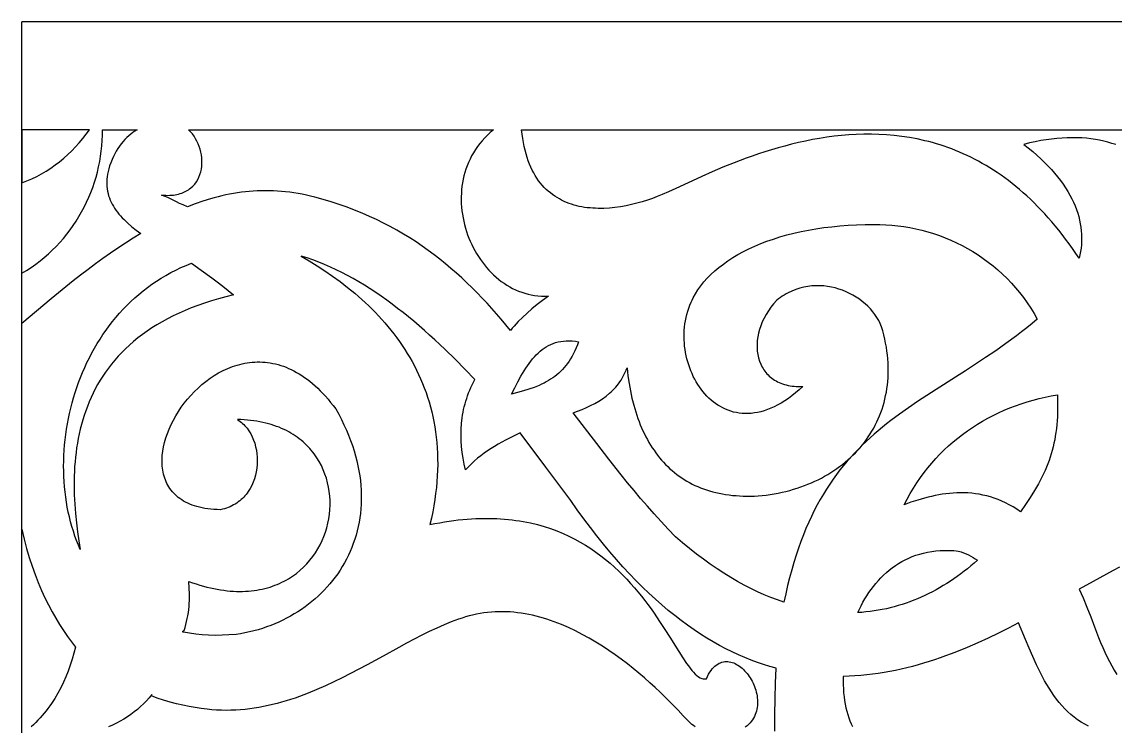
# Model space of a CAD drawing. Extents: x -52 to 65, y -44 to -4.
# Drawn here: x -51.91 to -20.89, y -24.14 to -4.15 of the extents above; entities that cross this region are included whole.
import ezdxf

# ---------------------------------------------------------------- set-up
doc = ezdxf.new("R2010")
doc.units = 0
doc.header["$MEASUREMENT"] = 0
doc.layers.get('0').update_dxf_attribs({"linetype": 'CONTINUOUS'})
doc.layers.add('LAYER_1', color=18, linetype='CONTINUOUS')

msp = doc.modelspace()

# ---------------------------------------------------------------- linework, layer by layer
msp.add_line((-51.907, -44.134), (-51.907, -4.148))
at = {"layer": 'LAYER_1'}
for points in [[(64.546, -4.148), (-51.907, -4.148)], [(-20.869, -7.634), (-20.978, -7.597), (-21.091, -7.563), (-21.208, -7.534), (-21.327, -7.508), (-21.449, -7.486), (-21.575, -7.468), (-21.704, -7.454), (-21.836, -7.444), (-21.971, -7.438), (-22.109, -7.436), (-22.249, -7.439), (-22.393, -7.446), (-22.54, -7.458), (-22.69, -7.474), (-22.842, -7.495), (-22.998, -7.52), (-23.156, -7.55), (-23.317, -7.585), (-23.481, -7.625), (-23.351, -7.727), (-23.227, -7.829), (-23.109, -7.932), (-22.997, -8.034), (-22.89, -8.137), (-22.789, -8.24), (-22.693, -8.343), (-22.603, -8.446), (-22.518, -8.549), (-22.438, -8.652), (-22.363, -8.755), (-22.294, -8.858), (-22.23, -8.961), (-22.171, -9.064), (-22.117, -9.167), (-22.068, -9.269), (-22.024, -9.372), (-21.985, -9.474), (-21.95, -9.575), (-21.92, -9.677), (-21.895, -9.778), (-21.875, -9.879), (-21.859, -9.979), (-21.847, -10.079), (-21.84, -10.179), (-21.837, -10.278), (-21.839, -10.376), (-21.845, -10.474), (-21.855, -10.572), (-21.869, -10.668), (-21.887, -10.765), (-21.909, -10.86), (-22.004, -10.719), (-22.099, -10.581), (-22.195, -10.446), (-22.291, -10.315), (-22.388, -10.188), (-22.486, -10.063), (-22.585, -9.942), (-22.684, -9.825), (-22.783, -9.71), (-22.884, -9.599), (-22.984, -9.491), (-23.086, -9.386), (-23.188, -9.284), (-23.29, -9.185), (-23.393, -9.089), (-23.496, -8.997), (-23.6, -8.907), (-23.704, -8.82), (-23.809, -8.736), (-23.913, -8.655), (-24.019, -8.577), (-24.124, -8.501), (-24.231, -8.428), (-24.337, -8.358), (-24.444, -8.291), (-24.55, -8.226), (-24.658, -8.164), (-24.765, -8.104), (-24.873, -8.047), (-24.981, -7.993), (-25.089, -7.941), (-25.197, -7.891), (-25.306, -7.844), (-25.414, -7.799), (-25.523, -7.757), (-25.632, -7.716), (-25.741, -7.678), (-25.85, -7.642), (-25.959, -7.609), (-26.068, -7.577), (-26.177, -7.548), (-26.286, -7.521), (-26.504, -7.472), (-26.722, -7.432), (-26.94, -7.399), (-27.157, -7.373), (-27.374, -7.354), (-27.59, -7.342), (-27.804, -7.337), (-28.018, -7.338), (-28.231, -7.344), (-28.442, -7.357), (-28.652, -7.374), (-28.86, -7.397), (-29.067, -7.424), (-29.271, -7.456), (-29.474, -7.492), (-29.674, -7.532), (-29.872, -7.575), (-30.068, -7.622), (-30.261, -7.672), (-30.451, -7.725), (-30.638, -7.78), (-30.823, -7.837), (-31.004, -7.897), (-31.182, -7.958), (-31.356, -8.02), (-31.527, -8.084), (-31.694, -8.148), (-32.016, -8.277), (-32.322, -8.407), (-32.61, -8.534), (-32.879, -8.656), (-33.356, -8.876), (-33.561, -8.971), (-33.743, -9.051), (-33.877, -9.106), (-34.016, -9.158), (-34.16, -9.208), (-34.307, -9.254), (-34.457, -9.296), (-34.61, -9.334), (-34.765, -9.367), (-34.922, -9.395), (-35.08, -9.417), (-35.238, -9.433), (-35.396, -9.442), (-35.553, -9.443), (-35.631, -9.441), (-35.709, -9.437), (-35.786, -9.431), (-35.863, -9.423), (-35.94, -9.413), (-36.016, -9.4), (-36.091, -9.385), (-36.165, -9.368), (-36.238, -9.348), (-36.311, -9.326), (-36.382, -9.302), (-36.453, -9.274), (-36.522, -9.244), (-36.591, -9.212), (-36.657, -9.176), (-36.723, -9.138), (-36.787, -9.097), (-36.85, -9.053), (-36.912, -9.006), (-36.971, -8.956), (-37.029, -8.902), (-37.086, -8.846), (-37.14, -8.786), (-37.193, -8.723), (-37.244, -8.656), (-37.292, -8.586), (-37.339, -8.513), (-37.383, -8.436), (-37.426, -8.355), (-37.466, -8.271), (-37.504, -8.183), (-37.539, -8.091), (-37.572, -7.996), (-37.602, -7.896), (-37.63, -7.792), (-37.655, -7.685), (-37.677, -7.573), (-37.697, -7.457), (-37.713, -7.337), (-37.727, -7.213), (-0.611, -7.213)], [(-30.543, -24.285), (-30.54, -23.819), (-30.533, -23.36), (-30.522, -22.917), (-30.508, -22.498), (-30.684, -22.448), (-30.861, -22.393), (-31.038, -22.332), (-31.216, -22.266), (-31.394, -22.194), (-31.573, -22.117), (-31.752, -22.034), (-31.932, -21.944), (-32.112, -21.849), (-32.292, -21.747), (-32.473, -21.64), (-32.654, -21.525), (-32.835, -21.405), (-33.017, -21.277), (-33.199, -21.143), (-33.382, -21.003), (-33.565, -20.855), (-33.748, -20.7), (-33.931, -20.538), (-34.115, -20.369), (-34.299, -20.192), (-34.483, -20.008), (-34.667, -19.816), (-34.852, -19.617), (-35.036, -19.41), (-35.221, -19.194), (-35.407, -18.971), (-35.592, -18.74), (-35.777, -18.501), (-35.963, -18.253), (-36.149, -17.996), (-36.335, -17.732), (-37.036, -16.789), (-37.77, -15.811), (-37.978, -15.915), (-38.186, -16.023), (-38.392, -16.138), (-38.494, -16.198), (-38.594, -16.26), (-38.693, -16.325), (-38.789, -16.392), (-38.884, -16.463), (-38.976, -16.536), (-39.066, -16.613), (-39.153, -16.694), (-39.236, -16.778), (-39.316, -16.867), (-39.355, -16.701), (-39.387, -16.535), (-39.412, -16.369), (-39.431, -16.204), (-39.442, -16.04), (-39.447, -15.876), (-39.443, -15.714), (-39.433, -15.552), (-39.414, -15.391), (-39.402, -15.311), (-39.388, -15.232), (-39.372, -15.152), (-39.353, -15.073), (-39.333, -14.995), (-39.31, -14.916), (-39.286, -14.838), (-39.259, -14.76), (-39.23, -14.683), (-39.199, -14.606), (-39.166, -14.53), (-39.131, -14.454), (-39.093, -14.378), (-39.053, -14.303), (-39.33, -14.013), (-39.612, -13.727), (-39.899, -13.447), (-40.044, -13.309), (-40.19, -13.173), (-40.338, -13.039), (-40.486, -12.906), (-40.636, -12.776), (-40.787, -12.649), (-40.938, -12.524), (-41.091, -12.401), (-41.245, -12.281), (-41.399, -12.164), (-41.555, -12.05), (-41.711, -11.939), (-41.868, -11.832), (-42.026, -11.728), (-42.185, -11.627), (-42.345, -11.53), (-42.505, -11.437), (-42.666, -11.348), (-42.828, -11.264), (-42.991, -11.183), (-43.154, -11.107), (-43.318, -11.035), (-43.482, -10.968), (-43.647, -10.906), (-43.812, -10.849), (-43.978, -10.797), (-43.753, -10.93), (-43.53, -11.069), (-43.309, -11.214), (-43.091, -11.365), (-42.877, -11.521), (-42.667, -11.684), (-42.461, -11.853), (-42.36, -11.94), (-42.26, -12.029), (-42.162, -12.119), (-42.065, -12.211), (-41.97, -12.304), (-41.877, -12.4), (-41.785, -12.496), (-41.695, -12.595), (-41.606, -12.695), (-41.52, -12.797), (-41.435, -12.901), (-41.352, -13.006), (-41.272, -13.113), (-41.193, -13.222), (-41.117, -13.333), (-41.043, -13.445), (-40.971, -13.559), (-40.902, -13.675), (-40.835, -13.793), (-40.771, -13.913), (-40.709, -14.034), (-40.65, -14.158), (-40.593, -14.283), (-40.539, -14.41), (-40.488, -14.539), (-40.44, -14.67), (-40.395, -14.803), (-40.353, -14.938), (-40.315, -15.075), (-40.279, -15.214), (-40.246, -15.354), (-40.217, -15.497), (-40.191, -15.642), (-40.169, -15.788), (-40.15, -15.937), (-40.134, -16.088), (-40.122, -16.241), (-40.114, -16.396), (-40.11, -16.553), (-40.109, -16.712), (-40.112, -16.873), (-40.12, -17.036), (-40.131, -17.202), (-40.146, -17.369), (-40.166, -17.539), (-40.189, -17.711), (-40.217, -17.885), (-40.249, -18.061), (-40.286, -18.24), (-40.327, -18.421), (-40.188, -18.392), (-40.052, -18.366), (-39.917, -18.343), (-39.784, -18.322), (-39.653, -18.304), (-39.524, -18.288), (-39.396, -18.275), (-39.27, -18.264), (-39.146, -18.255), (-39.023, -18.248), (-38.902, -18.244), (-38.783, -18.242), (-38.666, -18.242), (-38.55, -18.244), (-38.435, -18.248), (-38.323, -18.254), (-38.211, -18.262), (-38.102, -18.272), (-37.994, -18.285), (-37.888, -18.299), (-37.783, -18.314), (-37.679, -18.332), (-37.477, -18.373), (-37.281, -18.42), (-37.091, -18.474), (-36.906, -18.534), (-36.727, -18.6), (-36.553, -18.671), (-36.385, -18.748), (-36.222, -18.83), (-36.064, -18.916), (-35.911, -19.007), (-35.763, -19.102), (-35.62, -19.201), (-35.481, -19.303), (-35.348, -19.408), (-35.218, -19.517), (-35.093, -19.628), (-34.972, -19.741), (-34.855, -19.856), (-34.743, -19.973), (-34.634, -20.091), (-34.529, -20.21), (-34.427, -20.33), (-34.33, -20.451), (-34.235, -20.571), (-34.144, -20.692), (-34.056, -20.812), (-33.971, -20.932), (-33.811, -21.167), (-33.661, -21.396), (-33.522, -21.616), (-33.27, -22.019), (-33.155, -22.198), (-33.047, -22.358), (-32.995, -22.43), (-32.945, -22.497), (-32.896, -22.558), (-32.847, -22.613), (-32.8, -22.661), (-32.754, -22.703), (-32.708, -22.737), (-32.663, -22.765), (-32.618, -22.784), (-32.574, -22.796), (-32.552, -22.799), (-32.53, -22.799), (-32.508, -22.798), (-32.486, -22.794), (-32.455, -22.727), (-32.422, -22.666), (-32.388, -22.611), (-32.353, -22.56), (-32.317, -22.514), (-32.28, -22.473), (-32.242, -22.437), (-32.204, -22.406), (-32.164, -22.379), (-32.124, -22.357), (-32.084, -22.339), (-32.043, -22.325), (-32.001, -22.315), (-31.96, -22.309), (-31.918, -22.307), (-31.876, -22.308), (-31.834, -22.313), (-31.792, -22.321), (-31.751, -22.333), (-31.709, -22.348), (-31.669, -22.366), (-31.628, -22.387), (-31.588, -22.41), (-31.549, -22.437), (-31.511, -22.466), (-31.473, -22.497), (-31.436, -22.531), (-31.4, -22.567), (-31.366, -22.604), (-31.332, -22.644), (-31.3, -22.686), (-31.27, -22.729), (-31.24, -22.774), (-31.212, -22.821), (-31.186, -22.868), (-31.162, -22.917), (-31.139, -22.967), (-31.119, -23.018), (-31.1, -23.07), (-31.083, -23.123), (-31.069, -23.176), (-31.057, -23.229), (-31.047, -23.283), (-31.04, -23.337), (-31.035, -23.392), (-31.033, -23.446), (-31.034, -23.5), (-31.037, -23.554), (-31.044, -23.607), (-31.053, -23.66), (-31.065, -23.712), (-31.081, -23.764), (-31.1, -23.814), (-31.122, -23.864), (-31.148, -23.912), (-31.177, -23.959), (-31.21, -24.005), (-31.247, -24.049), (-31.287, -24.092), (-31.331, -24.133), (-31.38, -24.172)], [(-51.907, -30.017), (-51.907, -18.552), (-51.841, -18.829), (-51.771, -19.096), (-51.695, -19.353), (-51.615, -19.6), (-51.53, -19.838), (-51.441, -20.066), (-51.348, -20.286), (-51.252, -20.497), (-51.152, -20.699), (-51.05, -20.893), (-50.944, -21.079), (-50.836, -21.257), (-50.727, -21.428), (-50.615, -21.592), (-50.502, -21.748), (-50.387, -21.897), (-50.433, -22.072), (-50.483, -22.243), (-50.538, -22.411), (-50.596, -22.576), (-50.66, -22.738), (-50.729, -22.897), (-50.804, -23.052), (-50.884, -23.204), (-50.971, -23.353), (-51.065, -23.497), (-51.115, -23.568), (-51.166, -23.638), (-51.219, -23.708), (-51.274, -23.776), (-51.331, -23.843), (-51.39, -23.909), (-51.451, -23.974), (-51.514, -24.038), (-51.58, -24.101), (-51.647, -24.163)], [(-20.762, -19.627), (-20.946, -19.723), (-21.132, -19.823), (-21.515, -20.033), (-21.909, -20.256), (-21.796, -20.502), (-21.686, -20.761), (-21.578, -21.033), (-21.472, -21.32), (-21.417, -21.473), (-21.36, -21.622), (-21.301, -21.767), (-21.24, -21.908), (-21.178, -22.045), (-21.114, -22.178), (-21.048, -22.307), (-20.98, -22.432), (-20.91, -22.553), (-20.839, -22.67)], [(-32.804, -24.162), (-32.849, -24.127), (-32.894, -24.091), (-32.98, -24.012), (-33.063, -23.929), (-33.142, -23.845), (-33.287, -23.687), (-33.406, -23.564), (-33.531, -23.437), (-33.662, -23.307), (-33.798, -23.175), (-33.94, -23.042), (-34.088, -22.908), (-34.24, -22.773), (-34.398, -22.639), (-34.561, -22.506), (-34.727, -22.373), (-34.899, -22.243), (-35.074, -22.116), (-35.253, -21.991), (-35.436, -21.871), (-35.623, -21.754), (-35.812, -21.642), (-36.005, -21.536), (-36.201, -21.436), (-36.399, -21.342), (-36.599, -21.256), (-36.701, -21.215), (-36.802, -21.177), (-36.904, -21.141), (-37.007, -21.107), (-37.11, -21.075), (-37.214, -21.045), (-37.318, -21.018), (-37.422, -20.993), (-37.527, -20.971), (-37.631, -20.951), (-37.737, -20.934), (-37.842, -20.92), (-37.948, -20.908), (-38.054, -20.9), (-38.16, -20.894), (-38.266, -20.891), (-38.372, -20.892), (-38.479, -20.895), (-38.585, -20.902), (-38.692, -20.912), (-38.799, -20.926), (-38.905, -20.943), (-39.012, -20.963), (-39.118, -20.987), (-39.218, -21.013), (-39.318, -21.041), (-39.418, -21.072), (-39.519, -21.106), (-39.621, -21.142), (-39.723, -21.18), (-39.929, -21.264), (-40.137, -21.356), (-40.348, -21.455), (-40.56, -21.56), (-40.775, -21.671), (-40.993, -21.786), (-41.212, -21.905), (-41.658, -22.151), (-42.114, -22.401), (-42.345, -22.525), (-42.579, -22.647), (-42.815, -22.767), (-43.054, -22.884), (-43.294, -22.996), (-43.538, -23.103), (-43.784, -23.204), (-44.032, -23.298), (-44.157, -23.342), (-44.283, -23.384), (-44.409, -23.424), (-44.536, -23.461), (-44.664, -23.496), (-44.792, -23.529), (-44.921, -23.559), (-45.05, -23.586), (-45.18, -23.611), (-45.311, -23.632), (-45.442, -23.65), (-45.574, -23.666), (-45.707, -23.677), (-45.84, -23.686), (-45.974, -23.691), (-46.109, -23.692), (-46.244, -23.69), (-46.38, -23.683), (-46.516, -23.673), (-46.653, -23.659), (-46.818, -23.637), (-46.988, -23.611), (-47.161, -23.58), (-47.338, -23.545), (-47.518, -23.504), (-47.7, -23.457), (-47.885, -23.403), (-48.072, -23.343), (-48.135, -23.321), (-48.163, -23.309), (-48.186, -23.297), (-48.205, -23.285), (-48.217, -23.272), (-48.22, -23.265), (-48.221, -23.258), (-48.22, -23.251), (-48.216, -23.244), (-48.293, -23.333), (-48.372, -23.42), (-48.454, -23.505), (-48.54, -23.586), (-48.628, -23.664), (-48.72, -23.739), (-48.815, -23.81), (-48.913, -23.878), (-49.014, -23.942), (-49.118, -24.003), (-49.226, -24.06), (-49.336, -24.113), (-49.45, -24.162)], [(-21.64, -24.146), (-21.75, -24.089), (-21.854, -24.026), (-21.955, -23.959), (-22.051, -23.887), (-22.144, -23.811), (-22.233, -23.731), (-22.318, -23.646), (-22.399, -23.558), (-22.477, -23.466), (-22.553, -23.371), (-22.625, -23.272), (-22.695, -23.171), (-22.762, -23.067), (-22.826, -22.96), (-22.889, -22.851), (-22.949, -22.74), (-23.007, -22.627), (-23.119, -22.397), (-23.226, -22.162), (-23.328, -21.924), (-23.428, -21.684), (-23.626, -21.208), (-23.91, -21.356), (-24.199, -21.5), (-24.491, -21.64), (-24.787, -21.775), (-25.087, -21.905), (-25.39, -22.029), (-25.544, -22.088), (-25.697, -22.145), (-25.852, -22.2), (-26.008, -22.254), (-26.164, -22.305), (-26.322, -22.353), (-26.48, -22.399), (-26.639, -22.443), (-26.798, -22.484), (-26.959, -22.522), (-27.12, -22.558), (-27.282, -22.59), (-27.445, -22.619), (-27.608, -22.646), (-27.772, -22.669), (-27.937, -22.688), (-28.103, -22.705), (-28.269, -22.717), (-28.436, -22.726), (-28.603, -22.731), (-28.605, -22.851), (-28.603, -22.969), (-28.598, -23.084), (-28.59, -23.198), (-28.578, -23.308), (-28.563, -23.416), (-28.546, -23.521), (-28.525, -23.622), (-28.5, -23.72), (-28.473, -23.814), (-28.443, -23.904), (-28.41, -23.989), (-28.374, -24.071), (-28.335, -24.147)]]:
    msp.add_lwpolyline(points, dxfattribs=at)
for points in [[(-51.907, -7.211), (-51.907, -8.716), (-51.763, -8.661), (-51.622, -8.6), (-51.484, -8.533), (-51.348, -8.461), (-51.216, -8.383), (-51.087, -8.299), (-50.962, -8.211), (-50.839, -8.117), (-50.72, -8.019), (-50.605, -7.916), (-50.493, -7.809), (-50.385, -7.697), (-50.28, -7.581), (-50.179, -7.462), (-50.082, -7.338), (-49.989, -7.211)], [(-49.621, -7.213), (-48.637, -7.213), (-48.697, -7.25), (-48.757, -7.29), (-48.815, -7.334), (-48.872, -7.382), (-48.928, -7.433), (-48.983, -7.487), (-49.036, -7.545), (-49.087, -7.607), (-49.136, -7.672), (-49.183, -7.741), (-49.228, -7.814), (-49.271, -7.891), (-49.311, -7.972), (-49.349, -8.057), (-49.384, -8.146), (-49.416, -8.239), (-49.439, -8.318), (-49.459, -8.395), (-49.474, -8.47), (-49.486, -8.544), (-49.493, -8.616), (-49.497, -8.687), (-49.497, -8.756), (-49.493, -8.824), (-49.486, -8.891), (-49.476, -8.957), (-49.461, -9.021), (-49.444, -9.084), (-49.423, -9.146), (-49.4, -9.207), (-49.373, -9.267), (-49.343, -9.325), (-49.31, -9.383), (-49.275, -9.44), (-49.236, -9.496), (-49.196, -9.551), (-49.152, -9.605), (-49.106, -9.658), (-49.058, -9.711), (-49.008, -9.763), (-48.9, -9.865), (-48.784, -9.964), (-48.661, -10.061), (-48.532, -10.157), (-48.749, -10.29), (-48.965, -10.428), (-49.18, -10.57), (-49.394, -10.717), (-49.607, -10.867), (-49.819, -11.021), (-50.03, -11.179), (-50.24, -11.34), (-50.45, -11.503), (-50.659, -11.67), (-51.076, -12.009), (-51.491, -12.356), (-51.907, -12.709), (-51.907, -11.282), (-51.773, -11.202), (-51.642, -11.118), (-51.515, -11.029), (-51.391, -10.936), (-51.272, -10.839), (-51.155, -10.737), (-51.043, -10.632), (-50.935, -10.524), (-50.83, -10.411), (-50.729, -10.296), (-50.632, -10.177), (-50.54, -10.055), (-50.451, -9.93), (-50.367, -9.803), (-50.287, -9.672), (-50.211, -9.54), (-50.139, -9.405), (-50.072, -9.268), (-50.009, -9.129), (-49.951, -8.988), (-49.897, -8.846), (-49.848, -8.702), (-49.803, -8.556), (-49.764, -8.41), (-49.729, -8.262), (-49.698, -8.114), (-49.673, -7.965), (-49.653, -7.815), (-49.637, -7.664), (-49.627, -7.514), (-49.622, -7.363)], [(-47.178, -7.213), (-38.528, -7.213), (-38.615, -7.286), (-38.697, -7.362), (-38.774, -7.441), (-38.847, -7.521), (-38.916, -7.604), (-38.979, -7.689), (-39.039, -7.775), (-39.094, -7.863), (-39.145, -7.953), (-39.191, -8.044), (-39.234, -8.137), (-39.272, -8.231), (-39.306, -8.326), (-39.337, -8.422), (-39.363, -8.519), (-39.385, -8.616), (-39.404, -8.715), (-39.419, -8.814), (-39.43, -8.913), (-39.437, -9.013), (-39.441, -9.113), (-39.441, -9.213), (-39.438, -9.312), (-39.431, -9.412), (-39.421, -9.512), (-39.407, -9.611), (-39.39, -9.709), (-39.37, -9.807), (-39.347, -9.905), (-39.321, -10.001), (-39.291, -10.097), (-39.259, -10.191), (-39.224, -10.284), (-39.185, -10.376), (-39.144, -10.466), (-39.1, -10.555), (-39.054, -10.642), (-39.005, -10.728), (-38.953, -10.811), (-38.898, -10.892), (-38.841, -10.972), (-38.782, -11.049), (-38.72, -11.123), (-38.656, -11.196), (-38.59, -11.265), (-38.521, -11.332), (-38.45, -11.396), (-38.378, -11.457), (-38.303, -11.515), (-38.226, -11.57), (-38.147, -11.621), (-38.066, -11.669), (-37.983, -11.714), (-37.899, -11.755), (-37.813, -11.792), (-37.725, -11.825), (-37.636, -11.854), (-37.545, -11.879), (-37.452, -11.9), (-37.358, -11.916), (-37.263, -11.928), (-37.167, -11.935), (-37.069, -11.938), (-36.969, -11.936), (-37.13, -12.054), (-37.285, -12.174), (-37.433, -12.294), (-37.573, -12.414), (-37.705, -12.536), (-37.829, -12.658), (-37.942, -12.782), (-37.996, -12.844), (-38.046, -12.906), (-38.175, -12.748), (-38.306, -12.592), (-38.438, -12.438), (-38.572, -12.286), (-38.709, -12.135), (-38.847, -11.987), (-38.988, -11.841), (-39.131, -11.697), (-39.277, -11.555), (-39.426, -11.416), (-39.577, -11.279), (-39.731, -11.145), (-39.888, -11.013), (-40.048, -10.884), (-40.211, -10.758), (-40.378, -10.634), (-40.548, -10.514), (-40.722, -10.397), (-40.899, -10.283), (-41.08, -10.172), (-41.266, -10.064), (-41.455, -9.96), (-41.648, -9.859), (-41.845, -9.762), (-42.047, -9.669), (-42.254, -9.579), (-42.465, -9.493), (-42.681, -9.411), (-42.901, -9.333), (-43.127, -9.26), (-43.357, -9.19), (-43.593, -9.125), (-43.713, -9.094), (-43.833, -9.067), (-43.952, -9.042), (-44.07, -9.02), (-44.188, -9.001), (-44.305, -8.985), (-44.422, -8.971), (-44.539, -8.96), (-44.654, -8.951), (-44.77, -8.945), (-44.885, -8.942), (-44.999, -8.941), (-45.114, -8.943), (-45.227, -8.947), (-45.34, -8.953), (-45.453, -8.962), (-45.566, -8.973), (-45.677, -8.986), (-45.789, -9.002), (-45.9, -9.02), (-46.011, -9.04), (-46.121, -9.062), (-46.231, -9.086), (-46.341, -9.113), (-46.45, -9.141), (-46.559, -9.172), (-46.776, -9.238), (-46.991, -9.313), (-47.205, -9.395), (-47.331, -9.346), (-47.434, -9.301), (-47.52, -9.258), (-47.598, -9.217), (-47.672, -9.178), (-47.75, -9.139), (-47.839, -9.102), (-47.945, -9.064), (-47.884, -9.069), (-47.825, -9.072), (-47.767, -9.073), (-47.712, -9.072), (-47.658, -9.068), (-47.606, -9.063), (-47.555, -9.056), (-47.507, -9.046), (-47.46, -9.035), (-47.415, -9.023), (-47.371, -9.008), (-47.33, -8.992), (-47.29, -8.974), (-47.251, -8.955), (-47.214, -8.934), (-47.179, -8.912), (-47.146, -8.889), (-47.114, -8.864), (-47.055, -8.81), (-47.003, -8.752), (-46.956, -8.689), (-46.916, -8.623), (-46.882, -8.553), (-46.854, -8.481), (-46.831, -8.405), (-46.814, -8.328), (-46.803, -8.249), (-46.797, -8.169), (-46.797, -8.088), (-46.802, -8.007), (-46.812, -7.926), (-46.828, -7.845), (-46.848, -7.765), (-46.873, -7.687), (-46.903, -7.61), (-46.938, -7.536), (-46.977, -7.464), (-47.021, -7.396), (-47.069, -7.33), (-47.122, -7.269)], [(-36.269, -15.245), (-36.14, -15.199), (-36.013, -15.15), (-35.889, -15.097), (-35.769, -15.041), (-35.653, -14.98), (-35.541, -14.915), (-35.433, -14.846), (-35.33, -14.772), (-35.233, -14.692), (-35.187, -14.651), (-35.142, -14.607), (-35.098, -14.563), (-35.057, -14.517), (-35.016, -14.47), (-34.978, -14.421), (-34.941, -14.37), (-34.906, -14.318), (-34.873, -14.264), (-34.842, -14.209), (-34.813, -14.152), (-34.785, -14.093), (-34.76, -14.033), (-34.737, -13.97), (-34.711, -14.193), (-34.679, -14.411), (-34.641, -14.622), (-34.597, -14.827), (-34.547, -15.027), (-34.491, -15.22), (-34.428, -15.406), (-34.394, -15.497), (-34.359, -15.586), (-34.322, -15.674), (-34.284, -15.759), (-34.244, -15.844), (-34.203, -15.926), (-34.159, -16.007), (-34.115, -16.085), (-34.069, -16.162), (-34.021, -16.238), (-33.971, -16.311), (-33.92, -16.383), (-33.868, -16.453), (-33.814, -16.521), (-33.758, -16.587), (-33.701, -16.651), (-33.642, -16.713), (-33.581, -16.773), (-33.519, -16.832), (-33.456, -16.888), (-33.39, -16.943), (-33.323, -16.995), (-33.255, -17.045), (-33.185, -17.094), (-33.113, -17.14), (-33.039, -17.185), (-32.964, -17.227), (-32.888, -17.267), (-32.81, -17.305), (-32.73, -17.341), (-32.648, -17.374), (-32.565, -17.406), (-32.48, -17.435), (-32.394, -17.462), (-32.306, -17.487), (-32.216, -17.51), (-32.125, -17.531), (-32.032, -17.549), (-31.938, -17.565), (-31.841, -17.578), (-31.743, -17.589), (-31.644, -17.598), (-31.543, -17.605), (-31.44, -17.609), (-31.335, -17.611), (-31.229, -17.611), (-31.121, -17.608), (-31.012, -17.602), (-30.901, -17.594), (-30.788, -17.584), (-30.673, -17.567), (-30.559, -17.548), (-30.447, -17.526), (-30.337, -17.502), (-30.227, -17.476), (-30.12, -17.448), (-30.013, -17.417), (-29.909, -17.385), (-29.806, -17.35), (-29.704, -17.313), (-29.604, -17.274), (-29.506, -17.233), (-29.41, -17.189), (-29.315, -17.144), (-29.222, -17.097), (-29.131, -17.047), (-29.042, -16.996), (-28.954, -16.943), (-28.869, -16.888), (-28.785, -16.831), (-28.704, -16.772), (-28.624, -16.711), (-28.547, -16.648), (-28.471, -16.584), (-28.398, -16.518), (-28.326, -16.45), (-28.257, -16.38), (-28.19, -16.309), (-28.126, -16.236), (-28.063, -16.161), (-28.003, -16.085), (-27.945, -16.007), (-27.89, -15.927), (-27.837, -15.846), (-27.786, -15.763), (-27.738, -15.679), (-27.692, -15.594), (-27.649, -15.506), (-27.608, -15.418), (-27.57, -15.328), (-27.535, -15.236), (-27.502, -15.144), (-27.472, -15.05), (-27.444, -14.954), (-27.42, -14.857), (-27.398, -14.759), (-27.379, -14.66), (-27.362, -14.56), (-27.349, -14.458), (-27.338, -14.355), (-27.331, -14.251), (-27.326, -14.146), (-27.324, -14.039), (-27.326, -13.932), (-27.33, -13.824), (-27.338, -13.714), (-27.348, -13.604), (-27.362, -13.492), (-27.379, -13.38), (-27.399, -13.266), (-27.423, -13.152), (-27.449, -13.037), (-27.48, -12.921), (-27.513, -12.804), (-27.551, -12.714), (-27.596, -12.625), (-27.647, -12.54), (-27.703, -12.456), (-27.765, -12.376), (-27.832, -12.298), (-27.904, -12.223), (-27.98, -12.152), (-28.061, -12.085), (-28.145, -12.021), (-28.234, -11.961), (-28.326, -11.906), (-28.421, -11.855), (-28.52, -11.809), (-28.621, -11.768), (-28.724, -11.732), (-28.83, -11.701), (-28.937, -11.676), (-29.046, -11.657), (-29.157, -11.645), (-29.268, -11.638), (-29.381, -11.638), (-29.494, -11.645), (-29.607, -11.659), (-29.72, -11.68), (-29.833, -11.708), (-29.945, -11.745), (-30.057, -11.789), (-30.168, -11.841), (-30.222, -11.871), (-30.277, -11.902), (-30.331, -11.936), (-30.384, -11.971), (-30.437, -12.009), (-30.49, -12.05), (-30.576, -12.148), (-30.656, -12.249), (-30.727, -12.351), (-30.792, -12.455), (-30.849, -12.56), (-30.899, -12.666), (-30.942, -12.773), (-30.977, -12.879), (-31.005, -12.985), (-31.026, -13.091), (-31.04, -13.195), (-31.047, -13.298), (-31.047, -13.4), (-31.04, -13.499), (-31.026, -13.595), (-31.004, -13.689), (-30.976, -13.78), (-30.941, -13.866), (-30.9, -13.949), (-30.876, -13.989), (-30.851, -14.028), (-30.824, -14.065), (-30.795, -14.102), (-30.765, -14.137), (-30.733, -14.17), (-30.7, -14.203), (-30.664, -14.234), (-30.627, -14.263), (-30.589, -14.291), (-30.548, -14.317), (-30.506, -14.342), (-30.463, -14.365), (-30.417, -14.387), (-30.37, -14.407), (-30.322, -14.425), (-30.272, -14.441), (-30.22, -14.455), (-30.166, -14.467), (-30.111, -14.478), (-30.054, -14.486), (-29.996, -14.493), (-29.936, -14.497), (-29.874, -14.499), (-29.811, -14.499), (-29.746, -14.497), (-29.851, -14.592), (-29.954, -14.681), (-30.057, -14.762), (-30.159, -14.838), (-30.26, -14.906), (-30.36, -14.968), (-30.459, -15.024), (-30.557, -15.074), (-30.654, -15.118), (-30.75, -15.156), (-30.845, -15.188), (-30.938, -15.215), (-31.03, -15.236), (-31.121, -15.251), (-31.21, -15.262), (-31.298, -15.267), (-31.384, -15.268), (-31.469, -15.264), (-31.552, -15.255), (-31.634, -15.241), (-31.714, -15.223), (-31.792, -15.201), (-31.869, -15.174), (-31.943, -15.144), (-32.016, -15.109), (-32.087, -15.071), (-32.156, -15.029), (-32.223, -14.984), (-32.288, -14.935), (-32.351, -14.883), (-32.412, -14.828), (-32.471, -14.769), (-32.527, -14.708), (-32.581, -14.644), (-32.633, -14.578), (-32.682, -14.509), (-32.729, -14.438), (-32.774, -14.364), (-32.816, -14.289), (-32.856, -14.211), (-32.892, -14.132), (-32.927, -14.051), (-32.958, -13.968), (-32.987, -13.884), (-33.013, -13.799), (-33.037, -13.713), (-33.057, -13.625), (-33.075, -13.537), (-33.089, -13.447), (-33.101, -13.358), (-33.109, -13.267), (-33.114, -13.176), (-33.117, -13.085), (-33.116, -12.994), (-33.111, -12.903), (-33.104, -12.812), (-33.093, -12.721), (-33.079, -12.631), (-33.061, -12.541), (-33.04, -12.452), (-33.015, -12.363), (-32.987, -12.276), (-32.955, -12.189), (-32.92, -12.104), (-32.892, -12.044), (-32.863, -11.985), (-32.798, -11.868), (-32.725, -11.754), (-32.644, -11.641), (-32.556, -11.532), (-32.46, -11.424), (-32.356, -11.32), (-32.246, -11.218), (-32.128, -11.119), (-32.003, -11.023), (-31.872, -10.93), (-31.733, -10.84), (-31.588, -10.754), (-31.436, -10.671), (-31.278, -10.592), (-31.114, -10.516), (-30.944, -10.444), (-30.767, -10.377), (-30.585, -10.313), (-30.397, -10.253), (-30.203, -10.198), (-30.004, -10.147), (-29.799, -10.1), (-29.59, -10.058), (-29.375, -10.021), (-29.155, -9.989), (-28.93, -9.962), (-28.7, -9.94), (-28.466, -9.923), (-28.227, -9.911), (-27.984, -9.905), (-27.736, -9.904), (-27.565, -9.903), (-27.394, -9.908), (-27.222, -9.92), (-27.051, -9.937), (-26.88, -9.96), (-26.709, -9.988), (-26.54, -10.023), (-26.371, -10.063), (-26.204, -10.108), (-26.037, -10.16), (-25.872, -10.216), (-25.709, -10.279), (-25.548, -10.346), (-25.389, -10.419), (-25.232, -10.498), (-25.078, -10.581), (-24.926, -10.67), (-24.777, -10.764), (-24.631, -10.863), (-24.489, -10.967), (-24.349, -11.076), (-24.214, -11.19), (-24.082, -11.309), (-23.954, -11.433), (-23.83, -11.561), (-23.711, -11.694), (-23.596, -11.832), (-23.485, -11.975), (-23.38, -12.122), (-23.28, -12.273), (-23.185, -12.43), (-23.096, -12.59), (-23.245, -12.712), (-23.393, -12.831), (-23.542, -12.947), (-23.689, -13.059), (-23.984, -13.275), (-24.275, -13.482), (-24.565, -13.679), (-24.851, -13.869), (-25.134, -14.053), (-25.414, -14.232), (-25.962, -14.581), (-26.229, -14.754), (-26.492, -14.928), (-26.75, -15.103), (-27.002, -15.282), (-27.249, -15.466), (-27.37, -15.56), (-27.49, -15.656), (-27.608, -15.753), (-27.724, -15.853), (-27.839, -15.955), (-27.952, -16.059), (-28.064, -16.165), (-28.173, -16.275), (-28.281, -16.387), (-28.387, -16.502), (-28.492, -16.621), (-28.594, -16.743), (-28.694, -16.868), (-28.793, -16.997), (-28.889, -17.13), (-28.983, -17.267), (-29.075, -17.409), (-29.165, -17.555), (-29.253, -17.705), (-29.339, -17.86), (-29.422, -18.02), (-29.503, -18.185), (-29.582, -18.355), (-29.659, -18.531), (-29.733, -18.712), (-29.804, -18.899), (-29.873, -19.092), (-29.94, -19.291), (-30.004, -19.496), (-30.065, -19.708), (-30.124, -19.926), (-30.18, -20.152), (-30.234, -20.384), (-30.284, -20.623), (-30.469, -20.558), (-30.656, -20.487), (-30.843, -20.409), (-31.032, -20.325), (-31.221, -20.234), (-31.411, -20.136), (-31.603, -20.031), (-31.795, -19.919), (-31.988, -19.801), (-32.181, -19.675), (-32.376, -19.542), (-32.571, -19.402), (-32.767, -19.254), (-32.963, -19.099), (-33.16, -18.937), (-33.358, -18.768), (-33.565, -18.553), (-33.768, -18.336), (-33.966, -18.117), (-34.16, -17.897), (-34.35, -17.676), (-34.537, -17.454), (-34.72, -17.231), (-34.9, -17.008), (-35.253, -16.562), (-35.597, -16.118)], [(-50.248, -19.129), (-50.302, -19.002), (-50.353, -18.874), (-50.401, -18.743), (-50.445, -18.61), (-50.486, -18.476), (-50.524, -18.339), (-50.558, -18.201), (-50.59, -18.062), (-50.618, -17.921), (-50.642, -17.779), (-50.663, -17.636), (-50.681, -17.491), (-50.696, -17.346), (-50.707, -17.2), (-50.715, -17.053), (-50.72, -16.905), (-50.722, -16.756), (-50.72, -16.607), (-50.715, -16.458), (-50.706, -16.309), (-50.694, -16.159), (-50.679, -16.009), (-50.661, -15.859), (-50.64, -15.709), (-50.615, -15.56), (-50.586, -15.411), (-50.555, -15.262), (-50.52, -15.114), (-50.482, -14.966), (-50.441, -14.82), (-50.396, -14.674), (-50.348, -14.529), (-50.297, -14.385), (-50.243, -14.242), (-50.185, -14.1), (-50.124, -13.96), (-50.06, -13.821), (-49.992, -13.684), (-49.922, -13.548), (-49.847, -13.415), (-49.77, -13.283), (-49.689, -13.153), (-49.606, -13.025), (-49.518, -12.899), (-49.428, -12.776), (-49.334, -12.655), (-49.237, -12.536), (-49.137, -12.42), (-49.034, -12.307), (-48.927, -12.196), (-48.817, -12.089), (-48.704, -11.984), (-48.587, -11.883), (-48.467, -11.784), (-48.344, -11.689), (-48.218, -11.598), (-48.088, -11.51), (-47.956, -11.425), (-47.82, -11.344), (-47.68, -11.267), (-47.538, -11.194), (-47.392, -11.125), (-47.243, -11.06), (-47.091, -11), (-46.816, -11.199), (-46.516, -11.415), (-46.361, -11.529), (-46.206, -11.648), (-46.053, -11.771), (-45.905, -11.899), (-46.12, -11.952), (-46.328, -12.009), (-46.53, -12.069), (-46.726, -12.132), (-46.916, -12.199), (-47.099, -12.269), (-47.276, -12.341), (-47.448, -12.417), (-47.613, -12.496), (-47.773, -12.577), (-47.927, -12.662), (-48.075, -12.749), (-48.218, -12.838), (-48.355, -12.93), (-48.487, -13.025), (-48.614, -13.122), (-48.736, -13.221), (-48.852, -13.322), (-48.964, -13.426), (-49.07, -13.532), (-49.172, -13.639), (-49.269, -13.749), (-49.361, -13.861), (-49.449, -13.974), (-49.532, -14.089), (-49.611, -14.206), (-49.686, -14.324), (-49.757, -14.444), (-49.823, -14.565), (-49.885, -14.688), (-49.944, -14.811), (-49.998, -14.936), (-50.049, -15.063), (-50.096, -15.19), (-50.14, -15.318), (-50.18, -15.447), (-50.217, -15.577), (-50.25, -15.708), (-50.28, -15.839), (-50.307, -15.971), (-50.331, -16.104), (-50.352, -16.237), (-50.37, -16.37), (-50.386, -16.504), (-50.399, -16.638), (-50.409, -16.772), (-50.416, -16.906), (-50.421, -17.04), (-50.424, -17.174), (-50.425, -17.308), (-50.423, -17.442), (-50.42, -17.575), (-50.407, -17.841), (-50.386, -18.105), (-50.36, -18.367), (-50.327, -18.625), (-50.289, -18.879)], [(-36.112, -13.227), (-36.146, -13.317), (-36.181, -13.403), (-36.218, -13.485), (-36.257, -13.564), (-36.297, -13.638), (-36.338, -13.71), (-36.381, -13.777), (-36.426, -13.842), (-36.473, -13.903), (-36.521, -13.962), (-36.57, -14.017), (-36.621, -14.07), (-36.674, -14.119), (-36.729, -14.167), (-36.785, -14.212), (-36.843, -14.254), (-36.903, -14.294), (-36.964, -14.332), (-37.027, -14.369), (-37.092, -14.403), (-37.159, -14.436), (-37.227, -14.466), (-37.369, -14.524), (-37.519, -14.576), (-37.675, -14.625), (-37.84, -14.67), (-38.011, -14.713), (-37.924, -14.536), (-37.836, -14.367), (-37.747, -14.206), (-37.657, -14.054), (-37.61, -13.981), (-37.563, -13.911), (-37.515, -13.843), (-37.466, -13.778), (-37.416, -13.716), (-37.365, -13.657), (-37.312, -13.601), (-37.258, -13.549), (-37.203, -13.499), (-37.145, -13.453), (-37.087, -13.41), (-37.026, -13.371), (-36.963, -13.336), (-36.898, -13.305), (-36.831, -13.277), (-36.762, -13.254), (-36.69, -13.235), (-36.616, -13.22), (-36.539, -13.21), (-36.459, -13.204), (-36.377, -13.202), (-36.291, -13.206), (-36.203, -13.214)], [(-47.305, -21.425), (-47.278, -21.342), (-47.253, -21.258), (-47.231, -21.174), (-47.212, -21.089), (-47.196, -21.005), (-47.183, -20.919), (-47.172, -20.833), (-47.164, -20.747), (-47.158, -20.66), (-47.154, -20.572), (-47.152, -20.395), (-47.158, -20.215), (-47.17, -20.031), (-47.065, -20.068), (-46.961, -20.103), (-46.859, -20.135), (-46.757, -20.165), (-46.658, -20.191), (-46.559, -20.215), (-46.462, -20.237), (-46.366, -20.255), (-46.271, -20.271), (-46.177, -20.285), (-46.085, -20.296), (-45.995, -20.305), (-45.905, -20.311), (-45.817, -20.315), (-45.73, -20.317), (-45.645, -20.316), (-45.561, -20.313), (-45.478, -20.308), (-45.397, -20.3), (-45.317, -20.291), (-45.238, -20.279), (-45.161, -20.266), (-45.085, -20.25), (-45.011, -20.233), (-44.938, -20.213), (-44.866, -20.192), (-44.796, -20.169), (-44.727, -20.143), (-44.659, -20.117), (-44.593, -20.088), (-44.528, -20.058), (-44.465, -20.026), (-44.403, -19.993), (-44.343, -19.958), (-44.284, -19.921), (-44.227, -19.883), (-44.116, -19.803), (-44.011, -19.717), (-43.913, -19.626), (-43.82, -19.531), (-43.733, -19.431), (-43.652, -19.326), (-43.577, -19.218), (-43.508, -19.107), (-43.445, -18.992), (-43.389, -18.874), (-43.338, -18.754), (-43.294, -18.632), (-43.256, -18.507), (-43.225, -18.381), (-43.199, -18.254), (-43.181, -18.126), (-43.168, -17.997), (-43.162, -17.868), (-43.163, -17.739), (-43.17, -17.61), (-43.184, -17.482), (-43.205, -17.355), (-43.232, -17.229), (-43.266, -17.105), (-43.306, -16.983), (-43.354, -16.863), (-43.408, -16.746), (-43.469, -16.632), (-43.537, -16.52), (-43.612, -16.413), (-43.652, -16.36), (-43.694, -16.309), (-43.738, -16.259), (-43.783, -16.21), (-43.83, -16.162), (-43.879, -16.115), (-43.93, -16.069), (-43.982, -16.025), (-44.037, -15.981), (-44.093, -15.94), (-44.151, -15.899), (-44.21, -15.86), (-44.272, -15.823), (-44.335, -15.786), (-44.4, -15.752), (-44.467, -15.719), (-44.536, -15.688), (-44.607, -15.658), (-44.679, -15.63), (-44.753, -15.604), (-44.83, -15.579), (-44.908, -15.556), (-44.987, -15.536), (-45.069, -15.517), (-45.153, -15.5), (-45.238, -15.485), (-45.326, -15.472), (-45.415, -15.461), (-45.506, -15.452), (-45.599, -15.445), (-45.694, -15.44), (-45.791, -15.438), (-45.752, -15.463), (-45.715, -15.49), (-45.678, -15.518), (-45.644, -15.549), (-45.61, -15.58), (-45.578, -15.614), (-45.518, -15.685), (-45.463, -15.762), (-45.414, -15.843), (-45.37, -15.929), (-45.332, -16.019), (-45.3, -16.112), (-45.274, -16.208), (-45.253, -16.307), (-45.238, -16.407), (-45.229, -16.508), (-45.227, -16.611), (-45.23, -16.713), (-45.239, -16.816), (-45.255, -16.917), (-45.277, -17.017), (-45.305, -17.116), (-45.34, -17.212), (-45.381, -17.305), (-45.428, -17.395), (-45.483, -17.481), (-45.512, -17.523), (-45.543, -17.563), (-45.576, -17.602), (-45.611, -17.64), (-45.647, -17.676), (-45.685, -17.711), (-45.725, -17.745), (-45.766, -17.776), (-45.81, -17.807), (-45.855, -17.835), (-45.901, -17.862), (-45.95, -17.887), (-46, -17.911), (-46.052, -17.932), (-46.105, -17.951), (-46.161, -17.968), (-46.218, -17.983), (-46.277, -17.996), (-46.37, -17.993), (-46.46, -17.988), (-46.547, -17.98), (-46.631, -17.97), (-46.713, -17.958), (-46.791, -17.943), (-46.866, -17.926), (-46.939, -17.907), (-47.009, -17.886), (-47.076, -17.863), (-47.14, -17.838), (-47.201, -17.81), (-47.26, -17.781), (-47.316, -17.75), (-47.37, -17.717), (-47.421, -17.683), (-47.469, -17.647), (-47.514, -17.609), (-47.558, -17.569), (-47.598, -17.528), (-47.636, -17.486), (-47.672, -17.442), (-47.705, -17.396), (-47.736, -17.35), (-47.764, -17.301), (-47.79, -17.252), (-47.814, -17.202), (-47.835, -17.15), (-47.854, -17.098), (-47.871, -17.044), (-47.886, -16.989), (-47.898, -16.934), (-47.909, -16.877), (-47.917, -16.82), (-47.923, -16.762), (-47.927, -16.703), (-47.929, -16.643), (-47.928, -16.583), (-47.922, -16.461), (-47.908, -16.338), (-47.886, -16.213), (-47.857, -16.087), (-47.821, -15.96), (-47.778, -15.833), (-47.728, -15.706), (-47.672, -15.58), (-47.609, -15.455), (-47.541, -15.331), (-47.466, -15.21), (-47.386, -15.09), (-47.3, -14.973), (-47.21, -14.86), (-47.114, -14.75), (-47.013, -14.643), (-46.908, -14.542), (-46.799, -14.445), (-46.686, -14.353), (-46.568, -14.266), (-46.447, -14.186), (-46.323, -14.112), (-46.195, -14.045), (-46.064, -13.985), (-45.997, -13.958), (-45.93, -13.933), (-45.863, -13.91), (-45.794, -13.889), (-45.725, -13.87), (-45.656, -13.854), (-45.585, -13.839), (-45.515, -13.827), (-45.444, -13.817), (-45.372, -13.81), (-45.3, -13.805), (-45.228, -13.802), (-45.155, -13.802), (-45.082, -13.805), (-45.008, -13.81), (-44.935, -13.818), (-44.86, -13.828), (-44.786, -13.842), (-44.712, -13.858), (-44.637, -13.877), (-44.562, -13.899), (-44.487, -13.925), (-44.412, -13.953), (-44.337, -13.984), (-44.262, -14.018), (-44.187, -14.056), (-44.111, -14.097), (-44.036, -14.141), (-43.961, -14.189), (-43.886, -14.24), (-43.811, -14.294), (-43.736, -14.352), (-43.662, -14.414), (-43.587, -14.479), (-43.513, -14.548), (-43.439, -14.62), (-43.365, -14.697), (-43.292, -14.777), (-43.219, -14.861), (-43.146, -14.949), (-43.074, -15.041), (-43.002, -15.137), (-42.918, -15.288), (-42.84, -15.438), (-42.767, -15.587), (-42.7, -15.736), (-42.637, -15.883), (-42.58, -16.03), (-42.529, -16.176), (-42.482, -16.321), (-42.44, -16.465), (-42.403, -16.608), (-42.371, -16.75), (-42.343, -16.891), (-42.321, -17.031), (-42.303, -17.169), (-42.29, -17.306), (-42.281, -17.442), (-42.276, -17.576), (-42.276, -17.709), (-42.281, -17.841), (-42.289, -17.971), (-42.302, -18.1), (-42.319, -18.226), (-42.339, -18.352), (-42.364, -18.475), (-42.393, -18.597), (-42.425, -18.718), (-42.462, -18.836), (-42.502, -18.952), (-42.545, -19.067), (-42.592, -19.18), (-42.643, -19.29), (-42.697, -19.399), (-42.755, -19.506), (-42.815, -19.61), (-42.879, -19.712), (-42.946, -19.813), (-43.017, -19.91), (-43.09, -20.006), (-43.166, -20.099), (-43.245, -20.19), (-43.327, -20.278), (-43.411, -20.364), (-43.499, -20.448), (-43.589, -20.528), (-43.681, -20.607), (-43.776, -20.682), (-43.873, -20.755), (-43.973, -20.825), (-44.075, -20.892), (-44.179, -20.957), (-44.285, -21.018), (-44.394, -21.077), (-44.504, -21.133), (-44.616, -21.185), (-44.73, -21.235), (-44.846, -21.281), (-44.964, -21.325), (-45.083, -21.365), (-45.204, -21.402), (-45.327, -21.435), (-45.45, -21.465), (-45.576, -21.492), (-45.702, -21.516), (-45.83, -21.536), (-46.031, -21.552), (-46.228, -21.561), (-46.421, -21.563), (-46.609, -21.558), (-46.793, -21.547), (-46.972, -21.529), (-47.147, -21.504), (-47.319, -21.474), (-47.336, -21.469), (-47.342, -21.465), (-47.345, -21.461), (-47.344, -21.455), (-47.337, -21.447)], [(-23.573, -18.056), (-23.678, -17.984), (-23.784, -17.918), (-23.891, -17.857), (-23.997, -17.803), (-24.104, -17.753), (-24.21, -17.709), (-24.317, -17.669), (-24.424, -17.635), (-24.53, -17.605), (-24.637, -17.58), (-24.743, -17.56), (-24.85, -17.543), (-24.956, -17.531), (-25.062, -17.522), (-25.167, -17.518), (-25.272, -17.517), (-25.377, -17.519), (-25.481, -17.524), (-25.585, -17.533), (-25.688, -17.545), (-25.791, -17.559), (-25.893, -17.576), (-25.995, -17.595), (-26.095, -17.617), (-26.195, -17.641), (-26.295, -17.667), (-26.49, -17.724), (-26.682, -17.787), (-26.87, -17.854), (-26.787, -17.693), (-26.699, -17.535), (-26.608, -17.382), (-26.513, -17.232), (-26.413, -17.087), (-26.31, -16.945), (-26.202, -16.808), (-26.091, -16.675), (-25.977, -16.545), (-25.859, -16.42), (-25.737, -16.299), (-25.612, -16.183), (-25.483, -16.07), (-25.352, -15.962), (-25.217, -15.857), (-25.079, -15.757), (-24.938, -15.661), (-24.795, -15.569), (-24.648, -15.482), (-24.499, -15.399), (-24.347, -15.32), (-24.193, -15.245), (-24.036, -15.175), (-23.876, -15.108), (-23.715, -15.047), (-23.551, -14.989), (-23.385, -14.936), (-23.217, -14.887), (-23.047, -14.843), (-22.876, -14.803), (-22.702, -14.767), (-22.527, -14.736), (-22.522, -14.866), (-22.52, -14.993), (-22.52, -15.117), (-22.523, -15.238), (-22.527, -15.355), (-22.534, -15.47), (-22.543, -15.583), (-22.554, -15.693), (-22.568, -15.801), (-22.584, -15.906), (-22.602, -16.01), (-22.623, -16.112), (-22.646, -16.213), (-22.671, -16.312), (-22.699, -16.41), (-22.73, -16.507), (-22.763, -16.603), (-22.798, -16.698), (-22.836, -16.793), (-22.877, -16.887), (-22.92, -16.982), (-22.966, -17.076), (-23.014, -17.17), (-23.065, -17.265), (-23.119, -17.36), (-23.176, -17.456), (-23.297, -17.651), (-23.429, -17.85)], [(-28.192, -20.919), (-28.145, -20.819), (-28.096, -20.721), (-28.044, -20.625), (-27.989, -20.531), (-27.931, -20.438), (-27.871, -20.347), (-27.809, -20.259), (-27.743, -20.173), (-27.675, -20.089), (-27.604, -20.008), (-27.531, -19.93), (-27.455, -19.854), (-27.376, -19.782), (-27.294, -19.713), (-27.209, -19.647), (-27.122, -19.584), (-27.032, -19.525), (-26.939, -19.47), (-26.843, -19.419), (-26.744, -19.372), (-26.643, -19.329), (-26.538, -19.29), (-26.431, -19.256), (-26.321, -19.226), (-26.208, -19.201), (-26.092, -19.181), (-25.973, -19.166), (-25.851, -19.156), (-25.726, -19.152), (-25.598, -19.153), (-25.467, -19.159), (-25.333, -19.172), (-25.259, -19.194), (-25.186, -19.22), (-25.116, -19.249), (-25.047, -19.281), (-24.981, -19.315), (-24.917, -19.352), (-24.855, -19.392), (-24.794, -19.433), (-24.887, -19.515), (-24.981, -19.594), (-25.076, -19.671), (-25.171, -19.746), (-25.268, -19.819), (-25.365, -19.89), (-25.464, -19.959), (-25.563, -20.025), (-25.663, -20.09), (-25.764, -20.152), (-25.866, -20.212), (-25.968, -20.27), (-26.072, -20.325), (-26.176, -20.378), (-26.282, -20.429), (-26.388, -20.478), (-26.495, -20.524), (-26.602, -20.568), (-26.711, -20.609), (-26.82, -20.648), (-26.93, -20.685), (-27.041, -20.719), (-27.153, -20.751), (-27.266, -20.78), (-27.379, -20.806), (-27.493, -20.83), (-27.607, -20.852), (-27.723, -20.87), (-27.839, -20.886), (-27.956, -20.9), (-28.074, -20.911)]]:
    msp.add_lwpolyline(points, close=True, dxfattribs=at)

doc.saveas('drawing.dxf')
